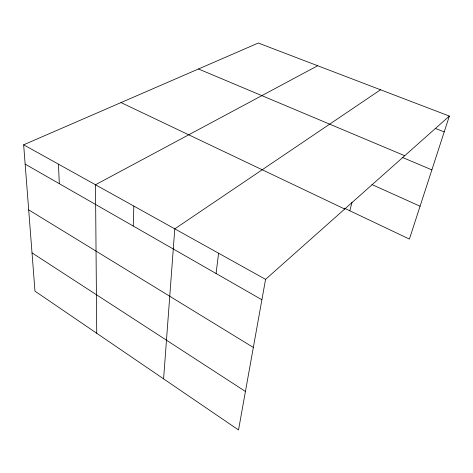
<?xml version="1.0" encoding="UTF-8"?>
<svg xmlns="http://www.w3.org/2000/svg" width="473" height="473" viewBox="0 0 473 473"><rect width="100%" height="100%" fill="white"/><g stroke="black" fill="none" stroke-linecap="round" stroke-linejoin="round"><path stroke-width="0.71" d="M133.226 226.035L133.841 206.086M163.593 378.861L174.785 228.855L380.54 89.775M216.078 273.5L218.591 253.221M449.35 116.086L265.566 279.348L238.522 429.963L34.984 291.155L23.65 144.803L258.311 43.037L449.35 116.086L409.405 239.09L344.492 208.238M349.837 210.775L351.983 202.308M317.667 65.735L95.493 184.754L96.734 333.264M435.402 128.437L444.212 131.908M198.489 68.981L404.728 155.723M402.18 157.332L431.879 169.878M371.926 184.559L420.077 206.228M121.005 102.582L344.722 209.031M23.65 144.803L265.566 279.348M25.146 164.113L261.9 299.758M28.687 209.87L253.339 347.448M32.022 252.895L245.434 391.473M58.439 164.149L59.308 183.69"/></g></svg>
